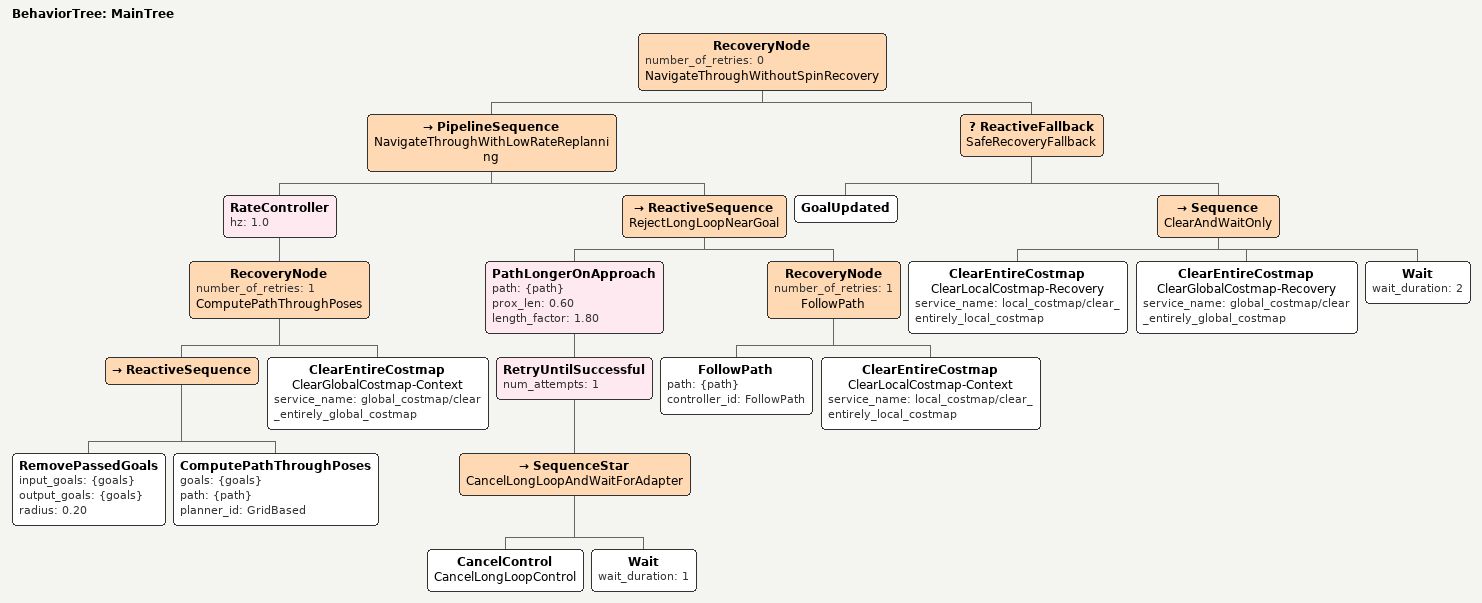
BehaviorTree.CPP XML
<!-- Follow multiple poses without autonomous spin or reverse recovery. -->
<root main_tree_to_execute="MainTree">
  <BehaviorTree ID="MainTree">
    <RecoveryNode number_of_retries="0" name="NavigateThroughWithoutSpinRecovery">
      <PipelineSequence name="NavigateThroughWithLowRateReplanning">
        <RateController hz="1.0">
          <RecoveryNode number_of_retries="1" name="ComputePathThroughPoses">
            <ReactiveSequence>
              <RemovePassedGoals
                input_goals="{goals}" output_goals="{goals}" radius="0.20"/>
              <ComputePathThroughPoses
                goals="{goals}" path="{path}" planner_id="GridBased"/>
            </ReactiveSequence>
            <ClearEntireCostmap
              name="ClearGlobalCostmap-Context"
              service_name="global_costmap/clear_entirely_global_costmap"/>
          </RecoveryNode>
        </RateController>
        <ReactiveSequence name="RejectLongLoopNearGoal">
          <PathLongerOnApproach
            path="{path}" prox_len="0.60" length_factor="1.80">
            <RetryUntilSuccessful num_attempts="1">
              <SequenceStar name="CancelLongLoopAndWaitForAdapter">
                <CancelControl name="CancelLongLoopControl"/>
                <Wait wait_duration="1"/>
              </SequenceStar>
            </RetryUntilSuccessful>
          </PathLongerOnApproach>
          <RecoveryNode number_of_retries="1" name="FollowPath">
            <FollowPath path="{path}" controller_id="FollowPath"/>
            <ClearEntireCostmap
              name="ClearLocalCostmap-Context"
              service_name="local_costmap/clear_entirely_local_costmap"/>
          </RecoveryNode>
        </ReactiveSequence>
      </PipelineSequence>
      <ReactiveFallback name="SafeRecoveryFallback">
        <GoalUpdated/>
        <Sequence name="ClearAndWaitOnly">
          <ClearEntireCostmap
            name="ClearLocalCostmap-Recovery"
            service_name="local_costmap/clear_entirely_local_costmap"/>
          <ClearEntireCostmap
            name="ClearGlobalCostmap-Recovery"
            service_name="global_costmap/clear_entirely_global_costmap"/>
          <Wait wait_duration="2"/>
        </Sequence>
      </ReactiveFallback>
    </RecoveryNode>
  </BehaviorTree>
</root>
